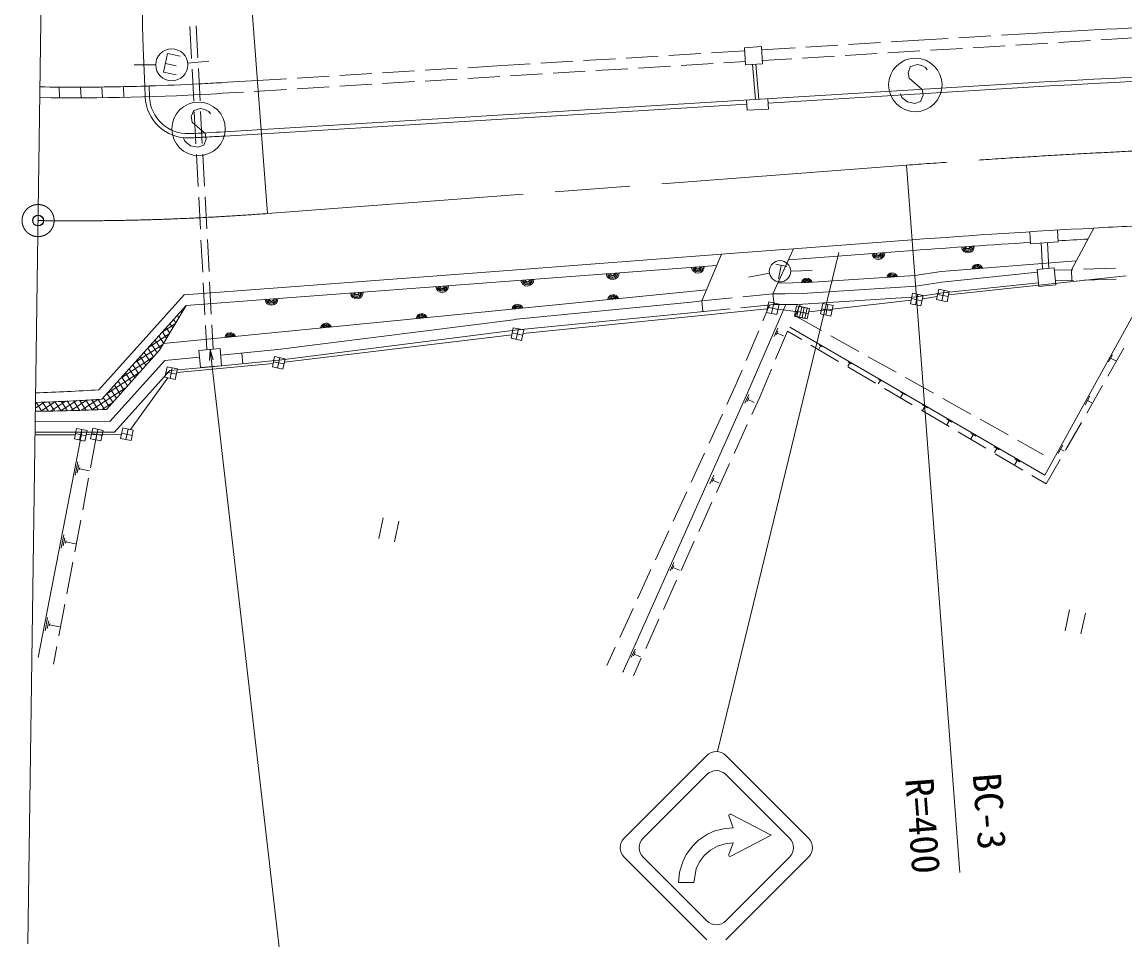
# Model space of a CAD drawing. Units: millimetres, scale not verified. Extents: x 40000 to 680000, y 20000 to 380000.
# Drawn here: x 70250 to 121830, y 242371 to 285280 of the extents above; entities that cross this region are included whole.
import ezdxf
from ezdxf.enums import TextEntityAlignment as Align

# ---------------------------------------------------------------- set-up
doc = ezdxf.new("R2010")
doc.units = ezdxf.units.MM
doc.header["$LTSCALE"] = 1000
doc.header["$PDMODE"] = 32
doc.header["$PDSIZE"] = 500
doc.linetypes.add('CHAIN', pattern=[18.5, 12, -1.5, 3.5, -1.5])
for name, color, linetype, lineweight in [('M-BGD', 7, 'Continuous', 13), ('M-BMK', 2, 'CHAIN', 13), ('M-BMK-OTRS', 5, 'Continuous', 13), ('M-BMK-ROW', 30, 'Continuous', 13), ('M-STR-HTXT', 7, 'Continuous', 13), ('M-STR-STRC', 7, 'Continuous', 13)]:
    doc.layers.add(name, color=color, linetype=linetype, lineweight=lineweight)
doc.layers.add('M-OTRS', color=6, linetype='Continuous')
doc.styles.add('ＭＳ ゴシック', font='')
doc.styles.get('ＭＳ ゴシック').set_extended_font_data('MS Gothic')

# ---------------------------------------------------------------- blocks, each defined once
blk = doc.blocks.new('open_arrow')
at = {"color": 0, "linetype": 'Continuous', "lineweight": -2}
blk.add_lwpolyline([(7.5, 1.25), (0, 0), (7.5, -1.25)], dxfattribs=at)

msp = doc.modelspace()

# ---------------------------------------------------------------- linework, layer by layer
at = {"layer": 'M-BGD'}
for p, q in [((78093, 285078), (78171, 283580)), ((78471, 283601), (78392, 285099)), ((116057, 284664), (117167, 284731)), ((108896, 284229), (110394, 284320)), ((110893, 284350), (112453, 284445)), ((112453, 284445), (113562, 284512)), ((114061, 284543), (115558, 284633)), ((116724, 284203), (118222, 284294)), ((118721, 284325), (120218, 284416)), ((120717, 284446), (122214, 284537)), ((75921, 284076), (75988, 282286)), ((77056, 283812), (76869, 282932)), ((77643, 283688), (77056, 283812)), ((100502, 283719), (101999, 283810)), ((102498, 283840), (104042, 283934)), ((104032, 284077), (104830, 284133)), ((104089, 283279), (104032, 284077)), ((104830, 284133), (104887, 283335)), ((104841, 283982), (106401, 284077)), ((106900, 284107), (108397, 284198)), ((108739, 283718), (110236, 283809)), ((110735, 283840), (112233, 283931)), ((112732, 283961), (114229, 284052)), ((114728, 284082), (116225, 284173)), ((76500, 283280), (75500, 283280)), ((76956, 283343), (77455, 283237)), ((77996, 283356), (78991, 283456)), ((91105, 283148), (92470, 283231)), ((92470, 283231), (94014, 283325)), ((94513, 283355), (96010, 283446)), ((96509, 283476), (98007, 283567)), ((98506, 283597), (100003, 283688)), ((99080, 283131), (100577, 283222)), ((101076, 283253), (102573, 283344)), ((103072, 283374), (104078, 283435)), ((104887, 283335), (104089, 283279)), ((104553, 281660), (104415, 283302)), ((104702, 281673), (104565, 283313)), ((104876, 283484), (106244, 283567)), ((106743, 283597), (108240, 283688)), ((76869, 282932), (77456, 282808)), ((78198, 283081), (78277, 281583)), ((78576, 281604), (78497, 283102)), ((83120, 282663), (84617, 282754)), ((85116, 282784), (86614, 282875)), ((87113, 282905), (88610, 282996)), ((89109, 283027), (90606, 283118)), ((91094, 282646), (92592, 282737)), ((93091, 282768), (94588, 282859)), ((95087, 282889), (96584, 282980)), ((97083, 283010), (98581, 283101)), ((71987, 282240), (72006, 281740)), ((72988, 282239), (73007, 281739)), ((73988, 282246), (74007, 281746)), ((74989, 282262), (75007, 281762)), ((75988, 282286), (76007, 281787)), ((76188, 282292), (76207, 281794)), ((79578, 282448), (81257, 282550)), ((79717, 280152), (117306, 282435)), ((81257, 282550), (82621, 282632)), ((83109, 282161), (84606, 282252)), ((85105, 282282), (86603, 282373)), ((87102, 282404), (88599, 282495)), ((89098, 282525), (90595, 282616)), ((105142, 281496), (117318, 282236)), ((79608, 281949), (80614, 282010)), ((81113, 282040), (82610, 282131)), ((104156, 281158), (104128, 281635)), ((105126, 281695), (105154, 281216)), ((78278, 281154), (78166, 280871)), ((78602, 281239), (78278, 281154)), ((78798, 281197), (78602, 281239)), ((78983, 281107), (78798, 281197)), ((79730, 279952), (104140, 281435)), ((105154, 281216), (104156, 281158)), ((78166, 280871), (78212, 280606)), ((78212, 280606), (78814, 280069)), ((78303, 281084), (78382, 279586)), ((78681, 279607), (78602, 281105)), ((79060, 280988), (78983, 281107)), ((77868, 279707), (77802, 279875)), ((78131, 279498), (77868, 279707)), ((78860, 279804), (78749, 279521)), ((78814, 280069), (78860, 279804)), ((78473, 279426), (78131, 279498)), ((78408, 279086), (78487, 277588)), ((78749, 279521), (78473, 279426)), ((78786, 277610), (78707, 279108)), ((78513, 277089), (78592, 275591)), ((78891, 275613), (78812, 277110)), ((117380, 275468), (117414, 274919)), ((118711, 275000), (118677, 275549)), ((120382, 275651), (119328, 273703)), ((78618, 275092), (78697, 273594)), ((78996, 273615), (78917, 275113)), ((106330, 274680), (111879, 275099)), ((111879, 275099), (111882, 275054)), ((117414, 274919), (118711, 275000)), ((117977, 273747), (117913, 274952)), ((118277, 273763), (118212, 274968)), ((93191, 273687), (102964, 274425)), ((102964, 274425), (102039, 272242)), ((102964, 274425), (105661, 274629)), ((106330, 274680), (105370, 272572)), ((105661, 274629), (106330, 274680)), ((106111, 274162), (111917, 274601)), ((93229, 273188), (102745, 273907)), ((105501, 273959), (106010, 273851)), ((105756, 273905), (105623, 273279)), ((113237, 273619), (119553, 274120)), ((81991, 272840), (93191, 273687)), ((105206, 273541), (104222, 273359)), ((106197, 273641), (107197, 273659)), ((106997, 273105), (112005, 273428)), ((112005, 273428), (113237, 273619)), ((113273, 273118), (117741, 273594)), ((118525, 273795), (117729, 273715)), ((117729, 273715), (117809, 272919)), ((118605, 272999), (118525, 273795)), ((118537, 273678), (119386, 273705)), ((119328, 273703), (119343, 273204)), ((119886, 273721), (121385, 273768)), ((78723, 273095), (78802, 271597)), ((79101, 271618), (79022, 273116)), ((82029, 272341), (93229, 273188)), ((106997, 273105), (105599, 273075)), ((106755, 272588), (112043, 272929)), ((112043, 272928), (113273, 273119)), ((113309, 272619), (117791, 273096)), ((117809, 272919), (118605, 272999)), ((123162, 273316), (118081, 264098)), ((118587, 273181), (119419, 273205)), ((119919, 273219), (121418, 273263)), ((73846, 268090), (77833, 272532)), ((77833, 272532), (81991, 272840)), ((93328, 271882), (102261, 272766)), ((102039, 272242), (103456, 272382)), ((103953, 272431), (105370, 272572)), ((105437, 272572), (105370, 272572)), ((105370, 272572), (105419, 272074)), ((105918, 272578), (105437, 272572)), ((106755, 272588), (105918, 272578)), ((106528, 272072), (112081, 272431)), ((112081, 272431), (113309, 272619)), ((73987, 267648), (77927, 272037)), ((76678, 269942), (77927, 272037)), ((76862, 270251), (93328, 271882)), ((77927, 272037), (82028, 272341)), ((78597, 272082), (78603, 272087)), ((93377, 271384), (101551, 272193)), ((101551, 272193), (102039, 272242)), ((101817, 271717), (103369, 271871)), ((102039, 272242), (102088, 271744)), ((103867, 271920), (105419, 272074)), ((105964, 272073), (104189, 267976)), ((105210, 272053), (104895, 271306)), ((105534, 272074), (105419, 272074)), ((106528, 272072), (105534, 272074)), ((106638, 272079), (106405, 271542)), ((77337, 271381), (77441, 271222)), ((77510, 271573), (77583, 271461)), ((77683, 271766), (77726, 271700)), ((82208, 269969), (93366, 271382)), ((93426, 270887), (101520, 271688)), ((101520, 271688), (101817, 271717)), ((106405, 271542), (107632, 270857)), ((76804, 270787), (77420, 271187)), ((76819, 270803), (77013, 270504)), ((76992, 270995), (77155, 270743)), ((77165, 271188), (77298, 270982)), ((78828, 271097), (78888, 269958)), ((79187, 269985), (79128, 271119)), ((82271, 269473), (93428, 270886)), ((104701, 270846), (104118, 269464)), ((105598, 270972), (105422, 270576)), ((105494, 269519), (106045, 270829)), ((105595, 270836), (105520, 270656)), ((106045, 270829), (106713, 270435)), ((118081, 264098), (106160, 271019)), ((76161, 270070), (77130, 270700)), ((76473, 270417), (76738, 270009)), ((76646, 270610), (76870, 270265)), ((105558, 270740), (105856, 270606)), ((108069, 270613), (109378, 269882)), ((74192, 267173), (76678, 269942)), ((75558, 269380), (76840, 270213)), ((75954, 269839), (76219, 269431)), ((76127, 270032), (76392, 269624)), ((76300, 270225), (76565, 269816)), ((79513, 270014), (78517, 269924)), ((78517, 269924), (78589, 269127)), ((79585, 269217), (79513, 270014)), ((79541, 269713), (82196, 269967)), ((80581, 269310), (80536, 269808)), ((107144, 270181), (108436, 269419)), ((107594, 270138), (107507, 269994)), ((107524, 270181), (107669, 270099)), ((121783, 270031), (121037, 268730)), ((74353, 266605), (76928, 269464)), ((74877, 268639), (76392, 269624)), ((75435, 269261), (75700, 268853)), ((75608, 269454), (75876, 269042)), ((75781, 269647), (76046, 269238)), ((76928, 269464), (78545, 269618)), ((79586, 269215), (82243, 269469)), ((108964, 269348), (108864, 269190)), ((108887, 269394), (109034, 269307)), ((109815, 269638), (111124, 268907)), ((121241, 269729), (121060, 269404)), ((121157, 269574), (121403, 269439)), ((74274, 267949), (75751, 268909)), ((74575, 266104), (77169, 268985)), ((75089, 268876), (75356, 268465)), ((75262, 269069), (75529, 268658)), ((77169, 268985), (78590, 269120)), ((78589, 269127), (79585, 269217)), ((78590, 269120), (79586, 269215)), ((103923, 269003), (103608, 268256)), ((104748, 267747), (105300, 269058)), ((108866, 269165), (110158, 268403)), ((74570, 268298), (74837, 267888)), ((74743, 268491), (75010, 268081)), ((74916, 268683), (75183, 268273)), ((103608, 268256), (103217, 267405)), ((110391, 268527), (110289, 268362)), ((110309, 268576), (110463, 268485)), ((111561, 268663), (112871, 267932)), ((120788, 268296), (120042, 266995)), ((73513, 267156), (75115, 268198)), ((74047, 267726), (74317, 267312)), ((74231, 267902), (74490, 267504)), ((74415, 268078), (74663, 267696)), ((98368, 254927), (104189, 267976)), ((104237, 267864), (104060, 267468)), ((104233, 267728), (104159, 267548)), ((104376, 266927), (104748, 267747)), ((110589, 268149), (111881, 267387)), ((111329, 267984), (111561, 267854)), ((111443, 267918), (111334, 267729)), ((120185, 267788), (119965, 267389)), ((70877, 267232), (71321, 267521)), ((70915, 267499), (71180, 267091)), ((71128, 267097), (71815, 267544)), ((71204, 267513), (71473, 267099)), ((71494, 267527), (71766, 267107)), ((71605, 267109), (72310, 267567)), ((71783, 267541), (72059, 267115)), ((72072, 267555), (72352, 267123)), ((72082, 267121), (72804, 267590)), ((72361, 267569), (72645, 267131)), ((72559, 267133), (73298, 267613)), ((72650, 267583), (72938, 267139)), ((72939, 267597), (73231, 267147)), ((73036, 267144), (73792, 267636)), ((73228, 267611), (73524, 267155)), ((73517, 267625), (73817, 267163)), ((73806, 267639), (74110, 267171)), ((73990, 267168), (74468, 267479)), ((104196, 267632), (104494, 267498)), ((112363, 267380), (112594, 267249)), ((112477, 267313), (112368, 267124)), ((113307, 267688), (114617, 266957)), ((120080, 267594), (120288, 267485)), ((103008, 266951), (102381, 265589)), ((112312, 267133), (113604, 266371)), ((113496, 266711), (113728, 266580)), ((115053, 266713), (116363, 265982)), ((70869, 266615), (74353, 266605)), ((103550, 265105), (104170, 266471)), ((113611, 266645), (113502, 266456)), ((119793, 266561), (119047, 265260)), ((70862, 266115), (72991, 266109)), ((73040, 266108), (72903, 265356)), ((72991, 266109), (74575, 266104)), ((73614, 265286), (73758, 266106)), ((114034, 266117), (115326, 265355)), ((114624, 266051), (114856, 265920)), ((114739, 265985), (114629, 265795)), ((116800, 265738), (118027, 265053)), ((72903, 265356), (71001, 255581)), ((73456, 264448), (73614, 265286)), ((102172, 265134), (101545, 263772)), ((115720, 265416), (115952, 265285)), ((115835, 265350), (115725, 265160)), ((118924, 265503), (118705, 265104)), ((118819, 265309), (118995, 265217)), ((72851, 264723), (72731, 264104)), ((102723, 263284), (103343, 264650)), ((115757, 265101), (117049, 264338)), ((116678, 264855), (116909, 264724)), ((116792, 264788), (116683, 264599)), ((118799, 264826), (118147, 263691)), ((72909, 264578), (72828, 264207)), ((72955, 264450), (72928, 264340)), ((72943, 264392), (73401, 264295)), ((102600, 264097), (102423, 263700)), ((73085, 262482), (73363, 263956)), ((102597, 263960), (102522, 263780)), ((102559, 263865), (102857, 263730)), ((117480, 264084), (118147, 263691)), ((101336, 263317), (100709, 261955)), ((101897, 261463), (102517, 262829)), ((87141, 262110), (86934, 261132)), ((72715, 260517), (72993, 261991)), ((87875, 261955), (87667, 260977)), ((72198, 261310), (72077, 260690)), ((72255, 261165), (72174, 260793)), ((72302, 261037), (72274, 260926)), ((100500, 261501), (99873, 260138)), ((101071, 259641), (101691, 261007)), ((72290, 260979), (72747, 260882)), ((72344, 258552), (72622, 260026)), ((100733, 260019), (100556, 259622)), ((99664, 259684), (99037, 258321)), ((100730, 259882), (100655, 259702)), ((100692, 259787), (100991, 259653)), ((100245, 257820), (100864, 259186)), ((71973, 256586), (72251, 258060)), ((71446, 257439), (71325, 256820)), ((98828, 257867), (98201, 256504)), ((119245, 257807), (119038, 256828)), ((119979, 257651), (119771, 256673)), ((71503, 257294), (71422, 256923)), ((71550, 257166), (71522, 257056)), ((71538, 257108), (71995, 257011)), ((99418, 255999), (100038, 257365)), ((71723, 255257), (71881, 256095)), ((97992, 256050), (97600, 255199)), ((98922, 255970), (98745, 255573)), ((98839, 254723), (99212, 255543)), ((98919, 255833), (98844, 255653)), ((98881, 255737), (99180, 255603)), ((98336, 254890), (98378, 254917))]:
    msp.add_line(p, q, dxfattribs=at)
for centre, radius in [((77250, 283281), 750), ((78503, 280288), 1250), ((105697, 273631), 500)]:
    msp.add_circle(centre, radius, dxfattribs=at)
for centre, radius, start, end in [((90772, 285205), 14894, 153.98, 184.3477), ((141772, -120272), 405750, 92.2616, 93.4766), ((141772, -120272), 403450, 84.1683, 93.4766), ((141772, -120272), 403250, 84.3147, 93.4766), ((72680, 395988), 113750, 269.19786, 270.137), ((72680, 395988), 113750, 270.137, 271.6666), ((72680, 395988), 113750, 271.6666, 271.7691), ((72680, 395988), 113750, 271.7691, 272.95631), ((72680, 395988), 113750, 272.95631, 273.4766), ((72680, 395988), 114250, 269.19786, 273.4766), ((78006, 281862), 2000, 182.1695, 272.1688), ((78006, 281862), 1800, 182.1695, 272.1688), ((72680, 395988), 116050, 272.6632, 273.4766), ((72680, 395988), 116250, 272.6632, 272.8037), ((72680, 395988), 116250, 272.8037, 272.9564), ((72680, 395988), 116250, 272.9564, 273.4025), ((72680, 395988), 116250, 273.4025, 273.4766), ((141772, -120272), 396500, 93.0924, 94.3238), ((141772, -120272), 396500, 92.5852, 93.0924), ((141772, -120272), 396000, 93.527, 94.3238), ((141772, -120272), 396000, 93.1368, 93.3389), ((110299, 274479), 300, 184.3239, 4.3239), ((110299, 274479), 240, 184.3239, 4.3239), ((110299, 274479), 180, 184.3239, 4.3239), ((110299, 274479), 120, 184.3239, 4.3239), ((110299, 274479), 100, 184.3239, 4.3239), ((114487, 274787), 300, 183.744, 3.744), ((114487, 274787), 240, 183.744, 3.744), ((114487, 274787), 180, 183.744, 3.744), ((114487, 274787), 120, 183.744, 3.744), ((114487, 274787), 100, 183.744, 3.744), ((114924, 273697), 256, 17.2104, 171.8497), ((114924, 273697), 205, 20.4557, 168.6044), ((97870, 273540), 300, 184.3092, 4.3092), ((97870, 273540), 240, 184.3092, 4.3092), ((97870, 273540), 180, 184.3092, 4.3092), ((97870, 273540), 120, 184.3092, 4.3092), ((97870, 273540), 100, 184.3092, 4.3092), ((101859, 273841), 300, 184.3092, 4.3092), ((101859, 273841), 240, 184.3092, 4.3092), ((101859, 273841), 180, 184.3092, 4.3092), ((101859, 273841), 120, 184.3092, 4.3092), ((101859, 273841), 100, 184.3092, 4.3092), ((110946, 273303), 256, 16.3716, 171.0109), ((110946, 273303), 205, 19.6169, 167.7656), ((110946, 273303), 154, 25.1514, 162.2311), ((110946, 273303), 102, 36.9747, 150.4079), ((110946, 273303), 100, 37.9201, 149.4624), ((114924, 273697), 154, 25.9902, 163.0699), ((114924, 273697), 102, 37.8134, 151.2467), ((114924, 273697), 100, 38.7589, 150.3012), ((89893, 272939), 300, 184.3092, 4.3092), ((89893, 272939), 240, 184.3092, 4.3092), ((89893, 272939), 180, 184.3092, 4.3092), ((89893, 272939), 120, 184.3092, 4.3092), ((89893, 272939), 100, 184.3092, 4.3092), ((93882, 273240), 300, 184.3092, 4.3092), ((93882, 273240), 240, 184.3092, 4.3092), ((93882, 273240), 180, 184.3092, 4.3092), ((93882, 273240), 120, 184.3092, 4.3092), ((93882, 273240), 100, 184.3092, 4.3092), ((106951, 273047), 256, 13.8873, 168.5266), ((106951, 273047), 205, 17.1326, 165.2813), ((106951, 273047), 154, 22.6671, 159.7468), ((106951, 273047), 102, 34.4903, 147.9236), ((106951, 273047), 100, 35.4358, 146.9781), ((81916, 272338), 300, 184.3092, 4.3092), ((81916, 272338), 240, 184.3092, 4.3092), ((81916, 272338), 180, 184.3092, 4.3092), ((81916, 272338), 120, 184.3092, 4.3092), ((81916, 272338), 100, 184.3092, 4.3092), ((85904, 272638), 300, 184.3092, 4.3092), ((85904, 272638), 240, 184.3092, 4.3092), ((85904, 272638), 180, 184.3092, 4.3092), ((85904, 272638), 120, 184.3092, 4.3092), ((85904, 272638), 100, 184.3092, 4.3092), ((97898, 272278), 256, 18.3353, 172.9745), ((97898, 272278), 205, 21.5805, 169.7292), ((97898, 272278), 154, 27.115, 164.1947), ((97898, 272278), 102, 38.9383, 152.3715), ((97898, 272278), 100, 39.8837, 151.426), ((93420, 271834), 256, 18.3353, 172.9745), ((93420, 271834), 205, 21.5805, 169.7292), ((93420, 271834), 154, 27.115, 164.1947), ((93420, 271834), 102, 38.9383, 152.3715), ((93420, 271834), 100, 39.8837, 151.426), ((88942, 271391), 256, 18.3353, 172.9745), ((88942, 271391), 205, 21.5805, 169.7292), ((88942, 271391), 154, 27.115, 164.1947), ((88942, 271391), 102, 38.9383, 152.3715), ((88942, 271391), 100, 39.8837, 151.426), ((84464, 270948), 256, 18.3353, 172.9745), ((84464, 270948), 205, 21.5805, 169.7292), ((84464, 270948), 154, 27.115, 164.1947), ((84464, 270948), 102, 38.9383, 152.3715), ((84464, 270948), 100, 39.8837, 151.426), ((79986, 270504), 256, 18.3353, 172.9745), ((79986, 270504), 205, 21.5805, 169.7292), ((79986, 270504), 154, 27.115, 164.1947), ((79986, 270504), 102, 38.9383, 152.3715), ((79986, 270504), 100, 39.8837, 151.426), ((68043, 358764), 90860, 271.79377, 273.6617), ((68043, 358764), 91310, 271.78097, 273.10371), ((68043, 358764), 91310, 273.10371, 273.7322), ((69869, 367715), 100635, 270.57277, 272.4622)]:
    msp.add_arc(centre, radius, start, end, dxfattribs=at)
at = {"layer": 'M-BMK'}
msp.add_line((81727, 276330), (111615, 278589), dxfattribs=at)
msp.add_circle((71000, 276000), 750, dxfattribs=at)
for centre, radius, start, end in [((141772, -120272), 400000, 84.1683, 94.3238), ((72680, 395988), 120000, 269.19784, 274.3238)]:
    msp.add_arc(centre, radius, start, end, dxfattribs=at)
at = {"layer": 'M-BMK-OTRS'}
msp.add_line((70527, 242192), (71585, 317790), dxfattribs=at)
at = {"layer": 'M-BMK-ROW'}
for p, q in [((113580, 272526), (121881, 273410)), ((111794, 272114), (111898, 272603)), ((111846, 272359), (112335, 272255)), ((111898, 272603), (112387, 272499)), ((112142, 272551), (112039, 272062)), ((112387, 272499), (112283, 272010)), ((112355, 272348), (113054, 272457)), ((113022, 272305), (113126, 272794)), ((113074, 272550), (113563, 272446)), ((113126, 272794), (113615, 272691)), ((113370, 272742), (113266, 272253)), ((113615, 272691), (113511, 272201)), ((93678, 270721), (105099, 271872)), ((105064, 271706), (105168, 272195)), ((105116, 271950), (105605, 271846)), ((105168, 272195), (105657, 272091)), ((105412, 272143), (105308, 271654)), ((105657, 272091), (105553, 271602)), ((105609, 271864), (106531, 271739)), ((106372, 271527), (106476, 272016)), ((106476, 272016), (106965, 271912)), ((106482, 271512), (106586, 272001)), ((106586, 272001), (107075, 271897)), ((106721, 271964), (106617, 271475)), ((106831, 271949), (106727, 271460)), ((106965, 271912), (106861, 271423)), ((107075, 271897), (106972, 271408)), ((107041, 271734), (111829, 272277)), ((107590, 271638), (107694, 272127)), ((107642, 271882), (108131, 271778)), ((107694, 272127), (108183, 272023)), ((107939, 272075), (107835, 271586)), ((108183, 272023), (108079, 271534)), ((112283, 272010), (111794, 272114)), ((113511, 272201), (113022, 272305)), ((105553, 271602), (105064, 271706)), ((106861, 271423), (106372, 271527)), ((106424, 271772), (106913, 271668)), ((106972, 271408), (106482, 271512)), ((106534, 271757), (107023, 271653)), ((108079, 271534), (107590, 271638)), ((93121, 270502), (93224, 270991)), ((93224, 270991), (93713, 270887)), ((93469, 270939), (93365, 270450)), ((93713, 270887), (93610, 270398)), ((82517, 269381), (93155, 270663)), ((93610, 270398), (93121, 270502)), ((93172, 270747), (93662, 270643)), ((77485, 268894), (81994, 269325)), ((81958, 269157), (82062, 269646)), ((82010, 269401), (82499, 269298)), ((82062, 269646), (82551, 269542)), ((82306, 269594), (82203, 269105)), ((82551, 269542), (82447, 269053)), ((76927, 268677), (77031, 269166)), ((76979, 268921), (77468, 268817)), ((77031, 269166), (77520, 269062)), ((77276, 269114), (77172, 268625)), ((77520, 269062), (77416, 268573)), ((82447, 269053), (81958, 269157)), ((75318, 266233), (77064, 268648)), ((77416, 268573), (76927, 268677)), ((72695, 265796), (72799, 266285)), ((72799, 266285), (73288, 266181)), ((73043, 266233), (72940, 265744)), ((73288, 266181), (73184, 265692)), ((73451, 265804), (73554, 266293)), ((73554, 266293), (74043, 266189)), ((73799, 266241), (73695, 265752)), ((74043, 266189), (73940, 265700)), ((74861, 265819), (74965, 266308)), ((74965, 266308), (75454, 266205)), ((75210, 266256), (75106, 265767)), ((75454, 266205), (75351, 265715)), ((70860, 265989), (72736, 265989)), ((73184, 265692), (72695, 265796)), ((72747, 266041), (73236, 265937)), ((73248, 265991), (74902, 266009)), ((73940, 265700), (73451, 265804)), ((73502, 266049), (73992, 265945)), ((75351, 265715), (74861, 265819)), ((74913, 266064), (75402, 265960))]:
    msp.add_line(p, q, dxfattribs=at)
at = {"layer": 'M-OTRS'}
msp.add_point((71000, 276000), dxfattribs=at)
at = {"layer": 'M-STR-HTXT'}
for p, q in [((81727, 276330), (79176, 310072)), ((111615, 278589), (114115, 245520))]:
    msp.add_line(p, q, dxfattribs=at)
msp.add_lwpolyline([(79042, 269971), (84355, 224062), (105055, 224062)], dxfattribs=at)
at = {"layer": 'M-STR-STRC'}
for p, q in [((111803, 283207), (111692, 282923)), ((112128, 283291), (111803, 283207)), ((112324, 283250), (112128, 283291)), ((112509, 283159), (112324, 283250)), ((111692, 282923), (111738, 282658)), ((112586, 283041), (112509, 283159)), ((111738, 282658), (112340, 282122)), ((111394, 281760), (111328, 281927)), ((111657, 281551), (111394, 281760)), ((112386, 281856), (112275, 281573)), ((112340, 282122), (112386, 281856)), ((111999, 281478), (111657, 281551)), ((112275, 281573), (111999, 281478)), ((108455, 274513), (102769, 251174)), ((102277, 250991), (98413, 247126)), ((103168, 250991), (107033, 247126)), ((102277, 250100), (99304, 247126)), ((106142, 247126), (103168, 250100)), ((103514, 247615), (103308, 248166)), ((103396, 248244), (105278, 247262)), ((103138, 247587), (102650, 247464)), ((103514, 247615), (103138, 247587)), ((102305, 247311), (101887, 247031)), ((102650, 247464), (102305, 247311)), ((103396, 246280), (105278, 247262)), ((101614, 246770), (101315, 246365)), ((101887, 247031), (101614, 246770)), ((102450, 246573), (102165, 246326)), ((102779, 246757), (102450, 246573)), ((103139, 246871), (102779, 246757)), ((103514, 246909), (103139, 246871)), ((103514, 246909), (103308, 246358)), ((98413, 246235), (102277, 242371)), ((102277, 243262), (99304, 246235)), ((101315, 246365), (101147, 246027)), ((102165, 246326), (101935, 246027)), ((107033, 246235), (103168, 242371)), ((106142, 246235), (103168, 243262)), ((101003, 245545), (100956, 245057)), ((101147, 246027), (101003, 245545)), ((101772, 245687), (101661, 245057)), ((101935, 246027), (101772, 245687)), ((100956, 245057), (101661, 245057))]:
    msp.add_line(p, q, dxfattribs=at)
msp.add_circle((112029, 282341), 1250, dxfattribs=at)
for centre, radius, start, end in [((102723, 250545), 630, 45, 135), ((102723, 249654), 630, 45, 135.0001), ((103367, 248188), 63, 62.4472, 200.556), ((98858, 246681), 630, 135, 225), ((99749, 246681), 630, 135.0002, 224.9999), ((105697, 246681), 630, 315, 45), ((106587, 246681), 630, 315, 45), ((103367, 246335), 63, 159.444, 297.5528), ((102723, 243707), 630, 224.9999, 315)]:
    msp.add_arc(centre, radius, start, end, dxfattribs=at)

# ---------------------------------------------------------------- block references
at = {"layer": 'M-STR-HTXT', "xscale": 66.7, "yscale": 66.7, "rotation": 276.6}
msp.add_blockref('open_arrow', (79042, 269971), dxfattribs=at)

# ---------------------------------------------------------------- texts
at = {"layer": 'M-STR-HTXT', "style": 'ＭＳ ゴシック'}
for s, p in [('R=400', (111161, 249863)), ('BC-3', (114311, 250097))]:
    msp.add_text(s, height=1320, rotation=274.324, dxfattribs=at).set_placement(p, align=Align.BOTTOM_LEFT)

doc.saveas('drawing.dxf')
